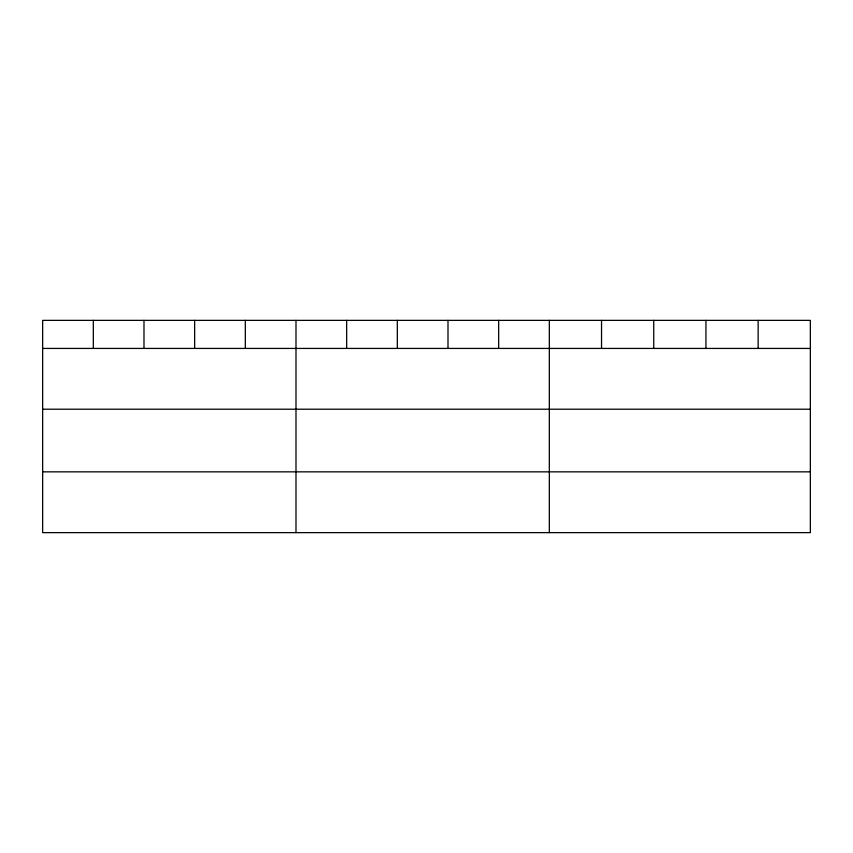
<?xml version="1.0" encoding="UTF-8"?>
<svg xmlns="http://www.w3.org/2000/svg" width="853" height="853" viewBox="0 0 853 853"><rect width="100%" height="100%" fill="white"/><g stroke="black" fill="none" stroke-linecap="round" stroke-linejoin="round"><path stroke-width="1.28" d="M810.35 348.429L810.35 532.635L42.65 532.635L42.65 320.365L810.35 320.365L810.35 348.429L42.65 348.429M42.65 409.216L810.35 409.216M42.65 471.848L810.35 471.848M758.146 320.365L758.146 348.429M705.943 320.365L705.943 348.429M653.739 320.365L653.739 348.429M601.536 320.365L601.536 348.429M549.332 320.365L549.332 532.635M498.664 320.365L498.664 348.429M447.996 320.365L447.996 348.429M397.327 320.365L397.327 348.429M346.659 320.365L346.659 348.429M295.991 320.365L295.991 532.635M245.323 320.365L245.323 348.429M194.655 320.365L194.655 348.429M143.986 320.365L143.986 348.429M93.318 320.365L93.318 348.429"/></g></svg>
